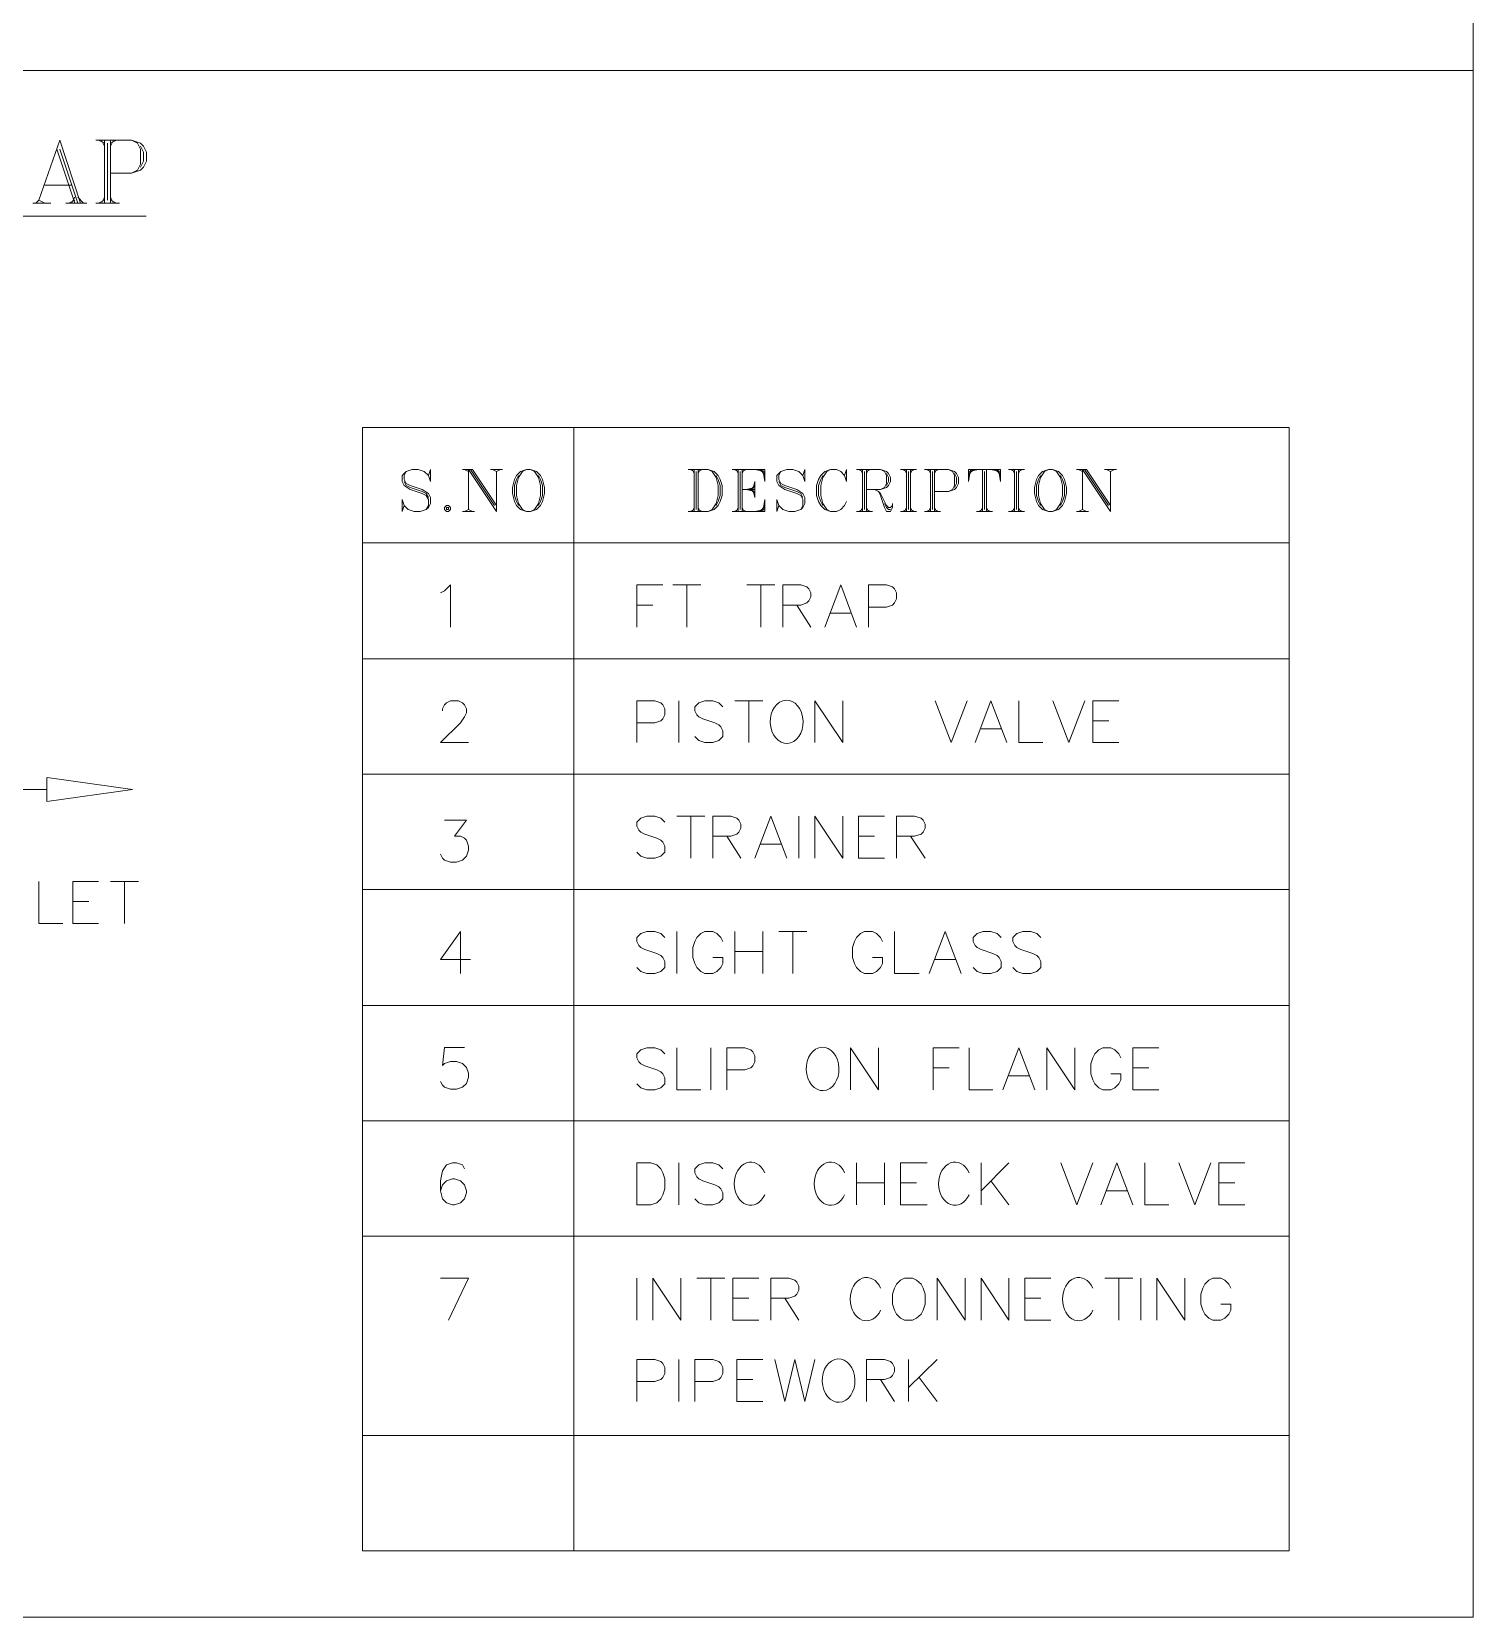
# Model space of a CAD drawing. Header units: inches. Extents: x -25.8 to 20.6, y -10.8 to 19.8.
# Drawn here: x -19.231 to -15.706, y -8.781 to -4.904 of the extents above; entities that cross this region are included whole.
import ezdxf

# ---------------------------------------------------------------- set-up
doc = ezdxf.new("R2010")
doc.units = ezdxf.units.IN
doc.header["$MEASUREMENT"] = 0
doc.layers.add('PDF_0', color=7, linetype='Continuous')

msp = doc.modelspace()

# ---------------------------------------------------------------- linework, layer by layer
at = {"layer": 'PDF_0', "lineweight": 0}
for points in [[(-25.77, -1.2153), (-15.7062, -1.2153), (-15.7062, -4.9982), (-25.77, -4.9982)], [(-25.77, -4.9982), (-15.7062, -4.9982), (-15.7062, -8.7811), (-25.77, -8.7811)], [(-16.1563, -8.6187), (-18.4222, -8.6187), (-18.4222, -5.8715), (-16.1563, -5.8715)], [(-18.0215, -5.9742), (-18.0362, -5.979), (-18.046, -5.9888), (-18.0509, -5.9986), (-18.0557, -6.0181), (-18.0557, -6.0328), (-18.0509, -6.0523), (-18.046, -6.0621), (-18.0362, -6.0719), (-18.0215, -6.0768), (-18.0118, -6.0768), (-17.9971, -6.0719), (-17.9873, -6.0621), (-17.9825, -6.0523), (-17.9776, -6.0328), (-17.9776, -6.0181), (-17.9825, -5.9986), (-17.9873, -5.9888), (-17.9971, -5.979), (-18.0118, -5.9742)], [(-17.4633, -6.0426), (-17.4682, -6.023), (-17.4633, -6.0035)], [(-16.7451, -5.9742), (-16.7598, -5.979), (-16.7695, -5.9888), (-16.7744, -5.9986), (-16.7793, -6.0181), (-16.7793, -6.0328), (-16.7744, -6.0523), (-16.7695, -6.0621), (-16.7598, -6.0719), (-16.7451, -6.0768), (-16.7353, -6.0768), (-16.7207, -6.0719), (-16.7109, -6.0621), (-16.706, -6.0523), (-16.7011, -6.0328), (-16.7011, -6.0181), (-16.706, -5.9986), (-16.7109, -5.9888), (-16.7207, -5.979), (-16.7353, -5.9742)], [(-18.217, -6.0621), (-18.2219, -6.067), (-18.2219, -6.0719), (-18.217, -6.0768), (-18.2121, -6.0768), (-18.2072, -6.0719), (-18.2072, -6.067), (-18.2121, -6.0621)], [(-18.217, -6.067), (-18.217, -6.0719), (-18.2121, -6.0719), (-18.2121, -6.067)], [(-17.7516, -7.7722), (-17.7516, -7.6696), (-17.7174, -7.6696), (-17.7027, -7.6745), (-17.693, -7.6842), (-17.6881, -7.694), (-17.6832, -7.7087), (-17.6832, -7.7331), (-17.6881, -7.7477), (-17.693, -7.7575), (-17.7027, -7.7673), (-17.7174, -7.7722)], [(-17.0969, -7.9517), (-17.1067, -7.9566), (-17.1164, -7.9664), (-17.1213, -7.9762), (-17.1262, -7.9908), (-17.1262, -8.0152), (-17.1213, -8.0299), (-17.1164, -8.0397), (-17.1067, -8.0494), (-17.0969, -8.0543), (-17.0773, -8.0543), (-17.0676, -8.0494), (-17.0566, -8.0397), (-17.0517, -8.0299), (-17.0468, -8.0152), (-17.0468, -7.9908), (-17.0517, -7.9762), (-17.0566, -7.9664), (-17.0676, -7.9566), (-17.0773, -7.9517)]]:
    msp.add_lwpolyline(points, close=True, dxfattribs=at)
for points in [[(-19.1117, -5.3231), (-19.163, -5.1692), (-19.2143, -5.3158)], [(-19.1703, -5.1912), (-19.1263, -5.3231)], [(-19.163, -5.1912), (-19.119, -5.3231)], [(-19.075, -5.1692), (-18.9871, -5.1692), (-18.9651, -5.1765), (-18.9578, -5.1839), (-18.9505, -5.1985), (-18.9505, -5.2205), (-18.9578, -5.2352), (-18.9651, -5.2425), (-18.9871, -5.2498), (-19.0384, -5.2498)], [(-19.0677, -5.1692), (-19.0531, -5.1765)], [(-19.0604, -5.1692), (-19.0531, -5.1839)], [(-19.0531, -5.1692), (-19.0531, -5.3231)], [(-19.0457, -5.1765), (-19.0457, -5.3158)], [(-19.0384, -5.1692), (-19.0384, -5.3231)], [(-19.0311, -5.1692), (-19.0384, -5.1839)], [(-19.0237, -5.1692), (-19.0384, -5.1765)], [(-18.9871, -5.1692), (-18.9724, -5.1765), (-18.9651, -5.1912), (-18.9651, -5.2278), (-18.9724, -5.2425), (-18.9871, -5.2498)], [(-18.9651, -5.1839), (-18.9578, -5.1985), (-18.9578, -5.2205), (-18.9651, -5.2352)], [(-19.1996, -5.2791), (-19.1337, -5.2791)], [(-19.1263, -5.3084), (-19.1337, -5.3231)], [(-19.119, -5.3084), (-19.1044, -5.3231)], [(-19.0531, -5.3084), (-19.0604, -5.3231)], [(-19.0384, -5.3084), (-19.0311, -5.3231)], [(-19.229, -5.3231), (-19.185, -5.3231)], [(-19.2216, -5.3231), (-19.2143, -5.3158), (-19.1996, -5.3231)], [(-19.1483, -5.3231), (-19.097, -5.3231)], [(-19.1263, -5.3158), (-19.141, -5.3231)], [(-19.075, -5.3231), (-19.0164, -5.3231)], [(-19.0531, -5.3158), (-19.0677, -5.3231)], [(-19.0384, -5.3158), (-19.0237, -5.3231)], [(-24.0001, -5.3549), (-18.9517, -5.3549)], [(-17.9055, -5.8715), (-17.9055, -8.6187)], [(-18.261, -5.9888), (-18.2561, -5.9742), (-18.2561, -6.0035), (-18.261, -5.9888), (-18.2719, -5.979), (-18.2866, -5.9742), (-18.3013, -5.9742), (-18.3159, -5.979), (-18.3257, -5.9888), (-18.3257, -6.0035), (-18.3208, -6.0132), (-18.3061, -6.023), (-18.2768, -6.0328), (-18.2671, -6.0377), (-18.261, -6.0474), (-18.261, -6.0621), (-18.2671, -6.0719)], [(-18.3159, -5.979), (-18.3208, -5.9888), (-18.3208, -5.9986), (-18.3159, -6.0084), (-18.3061, -6.0132), (-18.2768, -6.023), (-18.261, -6.0328), (-18.2561, -6.0426), (-18.2561, -6.0572), (-18.261, -6.067), (-18.2671, -6.0719), (-18.2817, -6.0768), (-18.2964, -6.0768), (-18.311, -6.0719), (-18.3208, -6.0621), (-18.3257, -6.0474), (-18.3257, -6.0768), (-18.3208, -6.0621)], [(-18.3208, -6.0035), (-18.3159, -6.0132), (-18.3061, -6.0181), (-18.2768, -6.0279), (-18.2671, -6.0328), (-18.261, -6.0426)], [(-18.1779, -5.9742), (-18.1535, -5.9742), (-18.0948, -6.0621)], [(-18.173, -5.9742), (-18.1632, -5.979)], [(-18.1632, -6.0719), (-18.1632, -5.9742), (-18.0948, -6.0768), (-18.0948, -5.979)], [(-18.1583, -5.9742), (-18.0997, -6.0621)], [(-18.1095, -5.9742), (-18.0802, -5.9742)], [(-18.1046, -5.9742), (-18.0948, -5.979), (-18.0851, -5.9742)], [(-18.0411, -5.9888), (-18.046, -5.9986), (-18.0509, -6.0132), (-18.0509, -6.0377), (-18.046, -6.0523), (-18.0411, -6.0621)], [(-18.0215, -5.9742), (-18.0313, -5.979), (-18.0411, -5.9937), (-18.046, -6.0132), (-18.046, -6.0377), (-18.0411, -6.0572), (-18.0313, -6.0719), (-18.0215, -6.0768)], [(-18.0118, -6.0768), (-18.002, -6.0719), (-17.9922, -6.0572), (-17.9873, -6.0377), (-17.9873, -6.0132), (-17.9922, -5.9937), (-18.002, -5.979), (-18.0118, -5.9742)], [(-17.9922, -6.0621), (-17.9873, -6.0523), (-17.9825, -6.0377), (-17.9825, -6.0132), (-17.9873, -5.9986), (-17.9922, -5.9888)], [(-17.6258, -5.9742), (-17.5769, -5.9742), (-17.5623, -5.979), (-17.5525, -5.9888), (-17.5476, -5.9986), (-17.5427, -6.0132), (-17.5427, -6.0377), (-17.5476, -6.0523), (-17.5525, -6.0621), (-17.5623, -6.0719), (-17.5769, -6.0768), (-17.6258, -6.0768)], [(-17.6209, -5.9742), (-17.6111, -5.979)], [(-17.616, -5.9742), (-17.6111, -5.9839)], [(-17.6111, -5.9742), (-17.6111, -6.0768)], [(-17.6062, -5.979), (-17.6062, -6.0719)], [(-17.6014, -5.9742), (-17.6014, -6.0768)], [(-17.5965, -5.9742), (-17.6014, -5.9839)], [(-17.5916, -5.9742), (-17.6014, -5.979)], [(-17.5769, -5.9742), (-17.5672, -5.979), (-17.5574, -5.9937), (-17.5525, -6.0132), (-17.5525, -6.0377), (-17.5574, -6.0572), (-17.5672, -6.0719), (-17.5769, -6.0768)], [(-17.5574, -5.9888), (-17.5525, -5.9986), (-17.5476, -6.0132), (-17.5476, -6.0377), (-17.5525, -6.0523), (-17.5574, -6.0621)], [(-17.5183, -5.9742), (-17.4389, -5.9742), (-17.4389, -6.0035), (-17.4438, -5.9742)], [(-17.5134, -5.9742), (-17.5036, -5.979)], [(-17.5085, -5.9742), (-17.5036, -5.9839)], [(-17.5036, -5.9742), (-17.5036, -6.0768)], [(-17.4987, -5.979), (-17.4987, -6.0719)], [(-17.4939, -5.9742), (-17.4939, -6.0768)], [(-17.489, -5.9742), (-17.4939, -5.9839)], [(-17.4841, -5.9742), (-17.4939, -5.979)], [(-17.4633, -5.9742), (-17.4389, -5.979)], [(-17.4536, -5.9742), (-17.4389, -5.9839)], [(-17.4487, -5.9742), (-17.4389, -5.9888)], [(-17.3461, -5.9888), (-17.3412, -5.9742), (-17.3412, -6.0035), (-17.3461, -5.9888), (-17.3558, -5.979), (-17.3705, -5.9742), (-17.3852, -5.9742), (-17.3998, -5.979), (-17.4096, -5.9888), (-17.4096, -6.0035), (-17.4047, -6.0132), (-17.39, -6.023), (-17.3607, -6.0328), (-17.351, -6.0377), (-17.3461, -6.0474), (-17.3461, -6.0621), (-17.351, -6.0719)], [(-17.3998, -5.979), (-17.4047, -5.9888), (-17.4047, -5.9986), (-17.3998, -6.0084), (-17.39, -6.0132), (-17.3607, -6.023), (-17.3461, -6.0328), (-17.3412, -6.0426), (-17.3412, -6.0572), (-17.3461, -6.067), (-17.351, -6.0719), (-17.3656, -6.0768), (-17.3803, -6.0768), (-17.3949, -6.0719), (-17.4047, -6.0621), (-17.4096, -6.0474), (-17.4096, -6.0768), (-17.4047, -6.0621)], [(-17.4047, -6.0035), (-17.3998, -6.0132), (-17.39, -6.0181), (-17.3607, -6.0279), (-17.351, -6.0328), (-17.3461, -6.0426)], [(-17.2435, -5.9888), (-17.2386, -5.9742), (-17.2386, -6.0035), (-17.2435, -5.9888), (-17.2532, -5.979), (-17.263, -5.9742), (-17.2777, -5.9742), (-17.2923, -5.979), (-17.3021, -5.9888), (-17.307, -5.9986), (-17.3119, -6.0132), (-17.3119, -6.0377), (-17.307, -6.0523), (-17.3021, -6.0621), (-17.2923, -6.0719), (-17.2777, -6.0768), (-17.263, -6.0768), (-17.2532, -6.0719), (-17.2435, -6.0621), (-17.2386, -6.0523)], [(-17.2972, -5.9888), (-17.3021, -5.9986), (-17.307, -6.0132), (-17.307, -6.0377), (-17.3021, -6.0523), (-17.2972, -6.0621)], [(-17.2777, -5.9742), (-17.2874, -5.979), (-17.2972, -5.9937), (-17.3021, -6.0132), (-17.3021, -6.0377), (-17.2972, -6.0572), (-17.2874, -6.0719), (-17.2777, -6.0768)], [(-17.2141, -5.9742), (-17.1555, -5.9742), (-17.1409, -5.979), (-17.136, -5.9839), (-17.1311, -5.9937), (-17.1311, -6.0035), (-17.136, -6.0132), (-17.1409, -6.0181), (-17.1555, -6.023), (-17.1897, -6.023)], [(-17.2093, -5.9742), (-17.1995, -5.979)], [(-17.2044, -5.9742), (-17.1995, -5.9839)], [(-17.1995, -5.9742), (-17.1995, -6.0768)], [(-17.1946, -5.979), (-17.1946, -6.0719)], [(-17.1897, -5.9742), (-17.1897, -6.0768)], [(-17.1848, -5.9742), (-17.1897, -5.9839)], [(-17.1799, -5.9742), (-17.1897, -5.979)], [(-17.1555, -5.9742), (-17.1457, -5.979), (-17.1409, -5.9888), (-17.1409, -6.0084), (-17.1457, -6.0181), (-17.1555, -6.023)], [(-17.1409, -5.9839), (-17.136, -5.9937), (-17.136, -6.0035), (-17.1409, -6.0132)], [(-17.1067, -5.9742), (-17.0676, -5.9742)], [(-17.1018, -5.9742), (-17.092, -5.979)], [(-17.0969, -5.9742), (-17.092, -5.9839)], [(-17.092, -5.9742), (-17.092, -6.0768)], [(-17.0871, -5.979), (-17.0871, -6.0719)], [(-17.0822, -5.9742), (-17.0822, -6.0768)], [(-17.0773, -5.9742), (-17.0822, -5.9839)], [(-17.0725, -5.9742), (-17.0822, -5.979)], [(-17.048, -5.9742), (-16.9894, -5.9742), (-16.9747, -5.979), (-16.9698, -5.9839), (-16.965, -5.9937), (-16.965, -6.0084), (-16.9698, -6.0181), (-16.9747, -6.023), (-16.9894, -6.0279), (-17.0236, -6.0279)], [(-17.0431, -5.9742), (-17.0334, -5.979)], [(-17.0383, -5.9742), (-17.0334, -5.9839)], [(-17.0334, -5.9742), (-17.0334, -6.0768)], [(-17.0285, -5.979), (-17.0285, -6.0719)], [(-17.0236, -5.9742), (-17.0236, -6.0768)], [(-17.0187, -5.9742), (-17.0236, -5.9839)], [(-17.0138, -5.9742), (-17.0236, -5.979)], [(-16.9894, -5.9742), (-16.9796, -5.979), (-16.9747, -5.9888), (-16.9747, -6.0132), (-16.9796, -6.023), (-16.9894, -6.0279)], [(-16.9747, -5.9839), (-16.9698, -5.9937), (-16.9698, -6.0084), (-16.9747, -6.0181)], [(-16.8672, -5.9742), (-16.8624, -6.0035), (-16.8624, -5.9742), (-16.9405, -5.9742), (-16.9405, -6.0035), (-16.9356, -5.9742)], [(-16.9308, -5.9742), (-16.9405, -5.9888)], [(-16.9259, -5.9742), (-16.9405, -5.9839)], [(-16.9161, -5.9742), (-16.9405, -5.979)], [(-16.9063, -5.9742), (-16.9063, -6.0768)], [(-16.9014, -5.979), (-16.9014, -6.0719)], [(-16.8966, -5.9742), (-16.8966, -6.0768)], [(-16.8868, -5.9742), (-16.8624, -5.979)], [(-16.877, -5.9742), (-16.8624, -5.9839)], [(-16.8721, -5.9742), (-16.8624, -5.9888)], [(-16.8428, -5.9742), (-16.8037, -5.9742)], [(-16.8379, -5.9742), (-16.8282, -5.979)], [(-16.833, -5.9742), (-16.8282, -5.9839)], [(-16.8282, -5.9742), (-16.8282, -6.0768)], [(-16.8233, -5.979), (-16.8233, -6.0719)], [(-16.8184, -5.9742), (-16.8184, -6.0768)], [(-16.8135, -5.9742), (-16.8184, -5.9839)], [(-16.8086, -5.9742), (-16.8184, -5.979)], [(-16.7646, -5.9888), (-16.7695, -5.9986), (-16.7744, -6.0132), (-16.7744, -6.0377), (-16.7695, -6.0523), (-16.7646, -6.0621)], [(-16.7451, -5.9742), (-16.7549, -5.979), (-16.7646, -5.9937), (-16.7695, -6.0132), (-16.7695, -6.0377), (-16.7646, -6.0572), (-16.7549, -6.0719), (-16.7451, -6.0768)], [(-16.7353, -6.0768), (-16.7256, -6.0719), (-16.7158, -6.0572), (-16.7109, -6.0377), (-16.7109, -6.0132), (-16.7158, -5.9937), (-16.7256, -5.979), (-16.7353, -5.9742)], [(-16.7158, -6.0621), (-16.7109, -6.0523), (-16.706, -6.0377), (-16.706, -6.0132), (-16.7109, -5.9986), (-16.7158, -5.9888)], [(-16.6767, -5.9742), (-16.6523, -5.9742), (-16.5936, -6.0621)], [(-16.6718, -5.9742), (-16.662, -5.979)], [(-16.662, -6.0719), (-16.662, -5.9742), (-16.5936, -6.0768), (-16.5936, -5.979)], [(-16.6571, -5.9742), (-16.5985, -6.0621)], [(-16.6083, -5.9742), (-16.579, -5.9742)], [(-16.6034, -5.9742), (-16.5936, -5.979), (-16.5839, -5.9742)], [(-17.5183, -6.0768), (-17.4389, -6.0768), (-17.4389, -6.0474), (-17.4438, -6.0768)], [(-17.4939, -6.023), (-17.4633, -6.023)], [(-17.4633, -6.0181), (-17.4841, -6.023), (-17.4633, -6.0279)], [(-17.4633, -6.0132), (-17.4731, -6.023), (-17.4633, -6.0328)], [(-17.1702, -6.023), (-17.1604, -6.0279), (-17.1555, -6.0377), (-17.1457, -6.067), (-17.1409, -6.0768), (-17.1311, -6.0768), (-17.1262, -6.067), (-17.1262, -6.0572)], [(-17.1604, -6.0279), (-17.1555, -6.0328), (-17.1409, -6.0621), (-17.136, -6.067), (-17.1311, -6.067), (-17.1262, -6.0621)], [(-18.1779, -6.0768), (-18.1486, -6.0768)], [(-18.173, -6.0768), (-18.1632, -6.0719), (-18.1535, -6.0768)], [(-17.6111, -6.0719), (-17.6209, -6.0768)], [(-17.6111, -6.067), (-17.616, -6.0768)], [(-17.6014, -6.067), (-17.5965, -6.0768)], [(-17.6014, -6.0719), (-17.5916, -6.0768)], [(-17.5036, -6.0719), (-17.5134, -6.0768)], [(-17.5036, -6.067), (-17.5085, -6.0768)], [(-17.4939, -6.067), (-17.489, -6.0768)], [(-17.4939, -6.0719), (-17.4841, -6.0768)], [(-17.4633, -6.0768), (-17.4389, -6.0719)], [(-17.4536, -6.0768), (-17.4389, -6.067)], [(-17.4487, -6.0768), (-17.4389, -6.0621)], [(-17.2141, -6.0768), (-17.1751, -6.0768)], [(-17.1995, -6.0719), (-17.2093, -6.0768)], [(-17.1995, -6.067), (-17.2044, -6.0768)], [(-17.1897, -6.067), (-17.1848, -6.0768)], [(-17.1897, -6.0719), (-17.1799, -6.0768)], [(-17.1457, -6.0572), (-17.1409, -6.067), (-17.136, -6.0719), (-17.1311, -6.0719)], [(-17.1067, -6.0768), (-17.0676, -6.0768)], [(-17.092, -6.0719), (-17.1018, -6.0768)], [(-17.092, -6.067), (-17.0969, -6.0768)], [(-17.0822, -6.067), (-17.0773, -6.0768)], [(-17.0822, -6.0719), (-17.0725, -6.0768)], [(-17.048, -6.0768), (-17.0089, -6.0768)], [(-17.0334, -6.0719), (-17.0431, -6.0768)], [(-17.0334, -6.067), (-17.0383, -6.0768)], [(-17.0236, -6.067), (-17.0187, -6.0768)], [(-17.0236, -6.0719), (-17.0138, -6.0768)], [(-16.921, -6.0768), (-16.8819, -6.0768)], [(-16.9063, -6.0719), (-16.9161, -6.0768)], [(-16.9063, -6.067), (-16.9112, -6.0768)], [(-16.8966, -6.067), (-16.8917, -6.0768)], [(-16.8966, -6.0719), (-16.8868, -6.0768)], [(-16.8428, -6.0768), (-16.8037, -6.0768)], [(-16.8282, -6.0719), (-16.8379, -6.0768)], [(-16.8282, -6.067), (-16.833, -6.0768)], [(-16.8184, -6.067), (-16.8135, -6.0768)], [(-16.8184, -6.0719), (-16.8086, -6.0768)], [(-16.6767, -6.0768), (-16.6474, -6.0768)], [(-16.6718, -6.0768), (-16.662, -6.0719), (-16.6523, -6.0768)], [(-18.4222, -6.1537), (-16.1563, -6.1537)], [(-18.2316, -6.2759), (-18.2219, -6.271), (-18.2072, -6.2563), (-18.2072, -6.3601)], [(-17.7516, -6.3601), (-17.7516, -6.2563), (-17.6881, -6.2563)], [(-17.6636, -6.2563), (-17.5952, -6.2563)], [(-17.6294, -6.2563), (-17.6294, -6.3601)], [(-17.4829, -6.2563), (-17.4145, -6.2563)], [(-17.4487, -6.2563), (-17.4487, -6.3601)], [(-17.3949, -6.3601), (-17.3949, -6.2563), (-17.351, -6.2563), (-17.3363, -6.2612), (-17.3314, -6.2661), (-17.3265, -6.2759), (-17.3265, -6.2856), (-17.3314, -6.2954), (-17.3363, -6.3003), (-17.351, -6.3064), (-17.3949, -6.3064)], [(-17.2923, -6.3601), (-17.2532, -6.2563), (-17.2141, -6.3601)], [(-17.1848, -6.3601), (-17.1848, -6.2563), (-17.1409, -6.2563), (-17.1262, -6.2612), (-17.1213, -6.2661), (-17.1164, -6.2759), (-17.1164, -6.2905), (-17.1213, -6.3003), (-17.1262, -6.3064), (-17.1409, -6.3113), (-17.1848, -6.3113)], [(-17.7516, -6.3064), (-17.7125, -6.3064)], [(-17.3607, -6.3064), (-17.3265, -6.3601)], [(-17.2777, -6.3259), (-17.2288, -6.3259)], [(-18.4222, -6.4371), (-16.1563, -6.4371)], [(-18.2268, -6.5641), (-18.2268, -6.5592), (-18.2219, -6.5495), (-18.217, -6.5446), (-18.2072, -6.5397), (-18.1877, -6.5397), (-18.1779, -6.5446), (-18.173, -6.5495), (-18.1681, -6.5592), (-18.1681, -6.569), (-18.173, -6.5788), (-18.1828, -6.5934), (-18.2316, -6.6423), (-18.1632, -6.6423)], [(-17.7516, -6.6423), (-17.7516, -6.5397), (-17.7076, -6.5397), (-17.693, -6.5446), (-17.6881, -6.5495), (-17.6832, -6.5592), (-17.6832, -6.5739), (-17.6881, -6.5837), (-17.693, -6.5886), (-17.7076, -6.5934), (-17.7516, -6.5934)], [(-17.649, -6.6423), (-17.649, -6.5397)], [(-17.5415, -6.5544), (-17.5513, -6.5446), (-17.5659, -6.5397), (-17.5855, -6.5397), (-17.6001, -6.5446), (-17.6099, -6.5544), (-17.6099, -6.5641), (-17.605, -6.5739), (-17.6001, -6.5788), (-17.5904, -6.5837), (-17.561, -6.5934), (-17.5513, -6.5983), (-17.5464, -6.6032), (-17.5415, -6.613), (-17.5415, -6.6276), (-17.5513, -6.6374), (-17.5659, -6.6423), (-17.5855, -6.6423), (-17.6001, -6.6374), (-17.6099, -6.6276)], [(-17.5122, -6.5397), (-17.4438, -6.5397)], [(-17.478, -6.5397), (-17.478, -6.6423)], [(-17.3167, -6.6423), (-17.3167, -6.5397), (-17.2483, -6.6423), (-17.2483, -6.5397)], [(-17.0224, -6.5397), (-16.9833, -6.6423), (-16.9442, -6.5397)], [(-16.9247, -6.6423), (-16.8856, -6.5397), (-16.8465, -6.6423)], [(-16.8172, -6.5397), (-16.8172, -6.6423), (-16.7585, -6.6423)], [(-16.7341, -6.5397), (-16.695, -6.6423), (-16.6559, -6.5397)], [(-16.5729, -6.6423), (-16.6364, -6.6423), (-16.6364, -6.5397), (-16.5729, -6.5397)], [(-16.6364, -6.5886), (-16.5973, -6.5886)], [(-16.91, -6.6081), (-16.8611, -6.6081)], [(-19.1935, -6.7278), (-18.9847, -6.7571), (-19.1948, -6.7864), (-19.1948, -6.7278)], [(-18.4222, -6.7193), (-16.1563, -6.7193)], [(-19.1948, -6.7571), (-19.483, -6.7571)], [(-17.6832, -6.8365), (-17.693, -6.8267), (-17.7076, -6.8219), (-17.7272, -6.8219), (-17.7418, -6.8267), (-17.7516, -6.8365), (-17.7516, -6.8463), (-17.7467, -6.8561), (-17.7418, -6.8609), (-17.7321, -6.8658), (-17.7027, -6.8756), (-17.693, -6.8805), (-17.6881, -6.8854), (-17.6832, -6.8951), (-17.6832, -6.9098), (-17.693, -6.9196), (-17.7076, -6.9245), (-17.7272, -6.9245), (-17.7418, -6.9196), (-17.7516, -6.9098)], [(-17.6539, -6.8219), (-17.5855, -6.8219)], [(-17.6197, -6.8219), (-17.6197, -6.9245)], [(-17.5659, -6.9245), (-17.5659, -6.8219), (-17.522, -6.8219), (-17.5073, -6.8267), (-17.5024, -6.8316), (-17.4975, -6.8414), (-17.4975, -6.8512), (-17.5024, -6.8609), (-17.5073, -6.8658), (-17.522, -6.8707), (-17.5659, -6.8707)], [(-17.4633, -6.9245), (-17.4242, -6.8219), (-17.3852, -6.9245)], [(-17.3558, -6.9245), (-17.3558, -6.8219)], [(-17.3167, -6.9245), (-17.3167, -6.8219), (-17.2483, -6.9245), (-17.2483, -6.8219)], [(-17.1457, -6.9245), (-17.2093, -6.9245), (-17.2093, -6.8219), (-17.1457, -6.8219)], [(-17.1164, -6.9245), (-17.1164, -6.8219), (-17.0725, -6.8219), (-17.0566, -6.8267), (-17.0517, -6.8316), (-17.0468, -6.8414), (-17.0468, -6.8512), (-17.0517, -6.8609), (-17.0566, -6.8658), (-17.0725, -6.8707), (-17.1164, -6.8707)], [(-18.2219, -6.8316), (-18.1681, -6.8316), (-18.1974, -6.8707), (-18.1828, -6.8707), (-18.173, -6.8756), (-18.1681, -6.8805), (-18.1632, -6.8951), (-18.1632, -6.9049), (-18.1681, -6.9196), (-18.1779, -6.9294), (-18.1926, -6.9342), (-18.2072, -6.9342), (-18.2219, -6.9294), (-18.2268, -6.9245), (-18.2316, -6.9147)], [(-17.5317, -6.8707), (-17.4975, -6.9245)], [(-17.4487, -6.8903), (-17.3998, -6.8903)], [(-17.2093, -6.8707), (-17.1702, -6.8707)], [(-17.0822, -6.8707), (-17.0468, -6.9245)], [(-19.2143, -6.9819), (-19.2143, -7.0845), (-19.1557, -7.0845)], [(-19.0677, -7.0845), (-19.1312, -7.0845), (-19.1312, -6.9819), (-19.0677, -6.9819)], [(-19.0384, -6.9819), (-18.97, -6.9819)], [(-19.0042, -6.9819), (-19.0042, -7.0845)], [(-18.4222, -7.0014), (-16.1563, -7.0014)], [(-19.1312, -7.0307), (-19.0921, -7.0307)], [(-18.1828, -7.2066), (-18.1828, -7.104), (-18.2316, -7.1724), (-18.1583, -7.1724)], [(-17.6832, -7.1187), (-17.693, -7.1089), (-17.7076, -7.104), (-17.7272, -7.104), (-17.7418, -7.1089), (-17.7516, -7.1187), (-17.7516, -7.1285), (-17.7467, -7.1382), (-17.7418, -7.1431), (-17.7321, -7.148), (-17.7027, -7.1578), (-17.693, -7.1627), (-17.6881, -7.1675), (-17.6832, -7.1773), (-17.6832, -7.192), (-17.693, -7.2017), (-17.7076, -7.2066), (-17.7272, -7.2066), (-17.7418, -7.2017), (-17.7516, -7.192)], [(-17.6539, -7.2066), (-17.6539, -7.104)], [(-17.5415, -7.1285), (-17.5464, -7.1187), (-17.5562, -7.1089), (-17.5659, -7.104), (-17.5855, -7.104), (-17.5952, -7.1089), (-17.605, -7.1187), (-17.6099, -7.1285), (-17.6148, -7.1431), (-17.6148, -7.1675), (-17.6099, -7.1822), (-17.605, -7.192), (-17.5952, -7.2017), (-17.5855, -7.2066), (-17.5659, -7.2066), (-17.5562, -7.2017), (-17.5464, -7.192), (-17.5415, -7.1822), (-17.5415, -7.1675), (-17.5659, -7.1675)], [(-17.5122, -7.2066), (-17.5122, -7.104)], [(-17.4438, -7.104), (-17.4438, -7.2066)], [(-17.4047, -7.104), (-17.3363, -7.104)], [(-17.3705, -7.104), (-17.3705, -7.2066)], [(-17.1506, -7.1285), (-17.1555, -7.1187), (-17.1653, -7.1089), (-17.1751, -7.104), (-17.1946, -7.104), (-17.2044, -7.1089), (-17.2141, -7.1187), (-17.219, -7.1285), (-17.2239, -7.1431), (-17.2239, -7.1675), (-17.219, -7.1822), (-17.2141, -7.192), (-17.2044, -7.2017), (-17.1946, -7.2066), (-17.1751, -7.2066), (-17.1653, -7.2017), (-17.1555, -7.192), (-17.1506, -7.1822), (-17.1506, -7.1675), (-17.1751, -7.1675)], [(-17.1213, -7.104), (-17.1213, -7.2066), (-17.0615, -7.2066)], [(-17.037, -7.2066), (-16.9979, -7.104), (-16.9589, -7.2066)], [(-16.8611, -7.1187), (-16.8709, -7.1089), (-16.8856, -7.104), (-16.9051, -7.104), (-16.9198, -7.1089), (-16.9295, -7.1187), (-16.9295, -7.1285), (-16.9247, -7.1382), (-16.9198, -7.1431), (-16.91, -7.148), (-16.8807, -7.1578), (-16.8709, -7.1627), (-16.866, -7.1675), (-16.8611, -7.1773), (-16.8611, -7.192), (-16.8709, -7.2017), (-16.8856, -7.2066), (-16.9051, -7.2066), (-16.9198, -7.2017), (-16.9295, -7.192)], [(-16.7634, -7.1187), (-16.7732, -7.1089), (-16.7878, -7.104), (-16.8074, -7.104), (-16.822, -7.1089), (-16.8318, -7.1187), (-16.8318, -7.1285), (-16.8269, -7.1382), (-16.822, -7.1431), (-16.8123, -7.148), (-16.783, -7.1578), (-16.7732, -7.1627), (-16.7683, -7.1675), (-16.7634, -7.1773), (-16.7634, -7.192), (-16.7732, -7.2017), (-16.7878, -7.2066), (-16.8074, -7.2066), (-16.822, -7.2017), (-16.8318, -7.192)], [(-17.5122, -7.1529), (-17.4438, -7.1529)], [(-17.0224, -7.1724), (-16.9735, -7.1724)], [(-18.4222, -7.2848), (-16.1563, -7.2848)], [(-18.173, -7.3874), (-18.2219, -7.3874), (-18.2268, -7.4314), (-18.2219, -7.4265), (-18.2072, -7.4216), (-18.1926, -7.4216), (-18.1779, -7.4265), (-18.1681, -7.4363), (-18.1632, -7.4509), (-18.1632, -7.4607), (-18.1681, -7.4754), (-18.1779, -7.4851), (-18.1926, -7.49), (-18.2072, -7.49), (-18.2219, -7.4851), (-18.2268, -7.4802), (-18.2316, -7.4705)], [(-17.6832, -7.4033), (-17.693, -7.3935), (-17.7076, -7.3886), (-17.7272, -7.3886), (-17.7418, -7.3935), (-17.7516, -7.4033), (-17.7516, -7.4131), (-17.7467, -7.4228), (-17.7418, -7.4277), (-17.7321, -7.4326), (-17.7027, -7.4424), (-17.693, -7.4473), (-17.6881, -7.4521), (-17.6832, -7.4619), (-17.6832, -7.4766), (-17.693, -7.4863), (-17.7076, -7.4912), (-17.7272, -7.4912), (-17.7418, -7.4863), (-17.7516, -7.4766)], [(-17.6539, -7.3886), (-17.6539, -7.4912), (-17.5952, -7.4912)], [(-17.5708, -7.4912), (-17.5708, -7.3886)], [(-17.5317, -7.4912), (-17.5317, -7.3886), (-17.4878, -7.3886), (-17.4731, -7.3935), (-17.4682, -7.3984), (-17.4633, -7.4082), (-17.4633, -7.4228), (-17.4682, -7.4326), (-17.4731, -7.4375), (-17.4878, -7.4424), (-17.5317, -7.4424)], [(-17.2288, -7.4912), (-17.2288, -7.3886), (-17.1604, -7.4912), (-17.1604, -7.3886)], [(-17.0273, -7.4912), (-17.0273, -7.3886), (-16.9637, -7.3886)], [(-16.9393, -7.3886), (-16.9393, -7.4912), (-16.8807, -7.4912)], [(-16.8563, -7.4912), (-16.8172, -7.3886), (-16.7781, -7.4912)], [(-16.7488, -7.4912), (-16.7488, -7.3886), (-16.6804, -7.4912), (-16.6804, -7.3886)], [(-16.568, -7.4131), (-16.5729, -7.4033), (-16.5826, -7.3935), (-16.5924, -7.3886), (-16.612, -7.3886), (-16.6217, -7.3935), (-16.6315, -7.4033), (-16.6364, -7.4131), (-16.6413, -7.4277), (-16.6413, -7.4521), (-16.6364, -7.4668), (-16.6315, -7.4766), (-16.6217, -7.4863), (-16.612, -7.4912), (-16.5924, -7.4912), (-16.5826, -7.4863), (-16.5729, -7.4766), (-16.568, -7.4668), (-16.568, -7.4521), (-16.5924, -7.4521)], [(-16.4751, -7.4912), (-16.5387, -7.4912), (-16.5387, -7.3886), (-16.4751, -7.3886)], [(-17.0273, -7.4375), (-16.9882, -7.4375)], [(-16.5387, -7.4375), (-16.4996, -7.4375)], [(-16.8416, -7.457), (-16.7927, -7.457)], [(-18.4222, -7.567), (-16.1563, -7.567)], [(-18.173, -7.6842), (-18.1779, -7.6745), (-18.1926, -7.6696), (-18.2023, -7.6696), (-18.217, -7.6745), (-18.2268, -7.6891), (-18.2316, -7.7135), (-18.2316, -7.738), (-18.2268, -7.7575), (-18.217, -7.7673), (-18.2023, -7.7722), (-18.1974, -7.7722), (-18.1828, -7.7673), (-18.173, -7.7575), (-18.1681, -7.7429), (-18.1681, -7.738), (-18.173, -7.7233), (-18.1828, -7.7135), (-18.1974, -7.7087), (-18.2023, -7.7087), (-18.217, -7.7135), (-18.2268, -7.7233), (-18.2316, -7.738)], [(-17.649, -7.7722), (-17.649, -7.6696)], [(-17.5415, -7.6842), (-17.5513, -7.6745), (-17.5659, -7.6696), (-17.5855, -7.6696), (-17.6001, -7.6745), (-17.6099, -7.6842), (-17.6099, -7.694), (-17.605, -7.7038), (-17.6001, -7.7087), (-17.5904, -7.7135), (-17.561, -7.7233), (-17.5513, -7.7282), (-17.5464, -7.7331), (-17.5415, -7.7429), (-17.5415, -7.7575), (-17.5513, -7.7673), (-17.5659, -7.7722), (-17.5855, -7.7722), (-17.6001, -7.7673), (-17.6099, -7.7575)], [(-17.2141, -7.7722), (-17.2141, -7.6696)], [(-17.1457, -7.6696), (-17.1457, -7.7722)], [(-17.0419, -7.7722), (-17.1067, -7.7722), (-17.1067, -7.6696), (-17.0419, -7.6696)], [(-16.91, -7.7722), (-16.91, -7.6696)], [(-16.8416, -7.6696), (-16.91, -7.738)], [(-16.7146, -7.6696), (-16.6755, -7.7722), (-16.6364, -7.6696)], [(-16.6168, -7.7722), (-16.5778, -7.6696), (-16.5387, -7.7722)], [(-16.5094, -7.6696), (-16.5094, -7.7722), (-16.4507, -7.7722)], [(-16.4263, -7.6696), (-16.3872, -7.7722), (-16.3481, -7.6696)], [(-16.2651, -7.7722), (-16.3286, -7.7722), (-16.3286, -7.6696), (-16.2651, -7.6696)], [(-16.8856, -7.7135), (-16.8416, -7.7722)], [(-17.2141, -7.7184), (-17.1457, -7.7184)], [(-17.1067, -7.7184), (-17.0676, -7.7184)], [(-16.6022, -7.738), (-16.5533, -7.738)], [(-16.3286, -7.7184), (-16.2895, -7.7184)], [(-18.4222, -7.8491), (-16.1563, -7.8491)], [(-18.2316, -7.9517), (-18.1632, -7.9517), (-18.2121, -8.0543)], [(-17.7516, -8.0543), (-17.7516, -7.9517)], [(-17.7125, -8.0543), (-17.7125, -7.9517), (-17.6441, -8.0543), (-17.6441, -7.9517)], [(-17.605, -7.9517), (-17.5366, -7.9517)], [(-17.5708, -7.9517), (-17.5708, -8.0543)], [(-17.4536, -8.0543), (-17.5171, -8.0543), (-17.5171, -7.9517), (-17.4536, -7.9517)], [(-17.4242, -8.0543), (-17.4242, -7.9517), (-17.3803, -7.9517), (-17.3656, -7.9566), (-17.3607, -7.9615), (-17.3558, -7.9713), (-17.3558, -7.981), (-17.3607, -7.9908), (-17.3656, -7.9957), (-17.3803, -8.0006), (-17.4242, -8.0006)], [(-17.0175, -8.0543), (-17.0175, -7.9517), (-16.9491, -8.0543), (-16.9491, -7.9517)], [(-16.91, -8.0543), (-16.91, -7.9517), (-16.8416, -8.0543), (-16.8416, -7.9517)], [(-16.739, -8.0543), (-16.8025, -8.0543), (-16.8025, -7.9517), (-16.739, -7.9517)], [(-16.6071, -7.9517), (-16.5387, -7.9517)], [(-16.5729, -7.9517), (-16.5729, -8.0543)], [(-16.5191, -8.0543), (-16.5191, -7.9517)], [(-16.48, -8.0543), (-16.48, -7.9517), (-16.4116, -8.0543), (-16.4116, -7.9517)], [(-16.2993, -7.9762), (-16.3041, -7.9664), (-16.3139, -7.9566), (-16.3237, -7.9517), (-16.3432, -7.9517), (-16.353, -7.9566), (-16.3628, -7.9664), (-16.3677, -7.9762), (-16.3725, -7.9908), (-16.3725, -8.0152), (-16.3677, -8.0299), (-16.3628, -8.0397), (-16.353, -8.0494), (-16.3432, -8.0543), (-16.3237, -8.0543), (-16.3139, -8.0494), (-16.3041, -8.0397), (-16.2993, -8.0299), (-16.2993, -8.0152), (-16.3237, -8.0152)], [(-17.5171, -8.0006), (-17.478, -8.0006)], [(-17.39, -8.0006), (-17.3558, -8.0543)], [(-16.8025, -8.0006), (-16.7634, -8.0006)], [(-17.7516, -8.2534), (-17.7516, -8.1508), (-17.7076, -8.1508), (-17.693, -8.1557), (-17.6881, -8.1606), (-17.6832, -8.1704), (-17.6832, -8.185), (-17.6881, -8.1948), (-17.693, -8.1997), (-17.7076, -8.2046), (-17.7516, -8.2046)], [(-17.649, -8.2534), (-17.649, -8.1508)], [(-17.6099, -8.2534), (-17.6099, -8.1508), (-17.5659, -8.1508), (-17.5513, -8.1557), (-17.5464, -8.1606), (-17.5415, -8.1704), (-17.5415, -8.185), (-17.5464, -8.1948), (-17.5513, -8.1997), (-17.5659, -8.2046), (-17.6099, -8.2046)], [(-17.4438, -8.2534), (-17.5073, -8.2534), (-17.5073, -8.1508), (-17.4438, -8.1508)], [(-17.4145, -8.1508), (-17.39, -8.2534), (-17.3656, -8.1508), (-17.3412, -8.2534), (-17.3167, -8.1508)], [(-17.1897, -8.2534), (-17.1897, -8.1508), (-17.1457, -8.1508), (-17.1311, -8.1557), (-17.1262, -8.1606), (-17.1213, -8.1704), (-17.1213, -8.1801), (-17.1262, -8.1899), (-17.1311, -8.1948), (-17.1457, -8.1997), (-17.1897, -8.1997)], [(-17.0871, -8.2534), (-17.0871, -8.1508)], [(-17.0175, -8.1508), (-17.0871, -8.2192)], [(-17.5073, -8.1997), (-17.4682, -8.1997)], [(-17.1555, -8.1997), (-17.1213, -8.2534)], [(-17.0615, -8.1948), (-17.0175, -8.2534)], [(-18.4222, -8.3365), (-16.1563, -8.3365)]]:
    msp.add_lwpolyline(points, dxfattribs=at)
for centre, major_axis, ratio, start_param, end_param in [((-17.3852, -6.5913), (-0.0007, 0.053), 0.755342, 0.226116, 6.509301), ((-17.2973, -7.4402), (-0.0007, 0.053), 0.755342, 0.226116, 6.509301), ((-17.4733, -7.7209), (0.0001, 0.0529), 0.755298, 5.248241, 10.466008), ((-17.2779, -7.7209), (0.0001, 0.0529), 0.755298, 5.248241, 10.466008), ((-16.9737, -7.7209), (0.0001, 0.0529), 0.755298, 5.248241, 10.466008), ((-17.1899, -8.0031), (0.0001, 0.0529), 0.755298, 5.248241, 10.466008), ((-16.6708, -8.0031), (0.0001, 0.0529), 0.755298, 5.248241, 10.466008), ((-17.2582, -8.2024), (-0.0007, 0.053), 0.755342, 0.226116, 6.509301)]:
    msp.add_ellipse(centre, major_axis=major_axis, ratio=ratio, start_param=start_param, end_param=end_param, dxfattribs=at)

doc.saveas('drawing.dxf')
